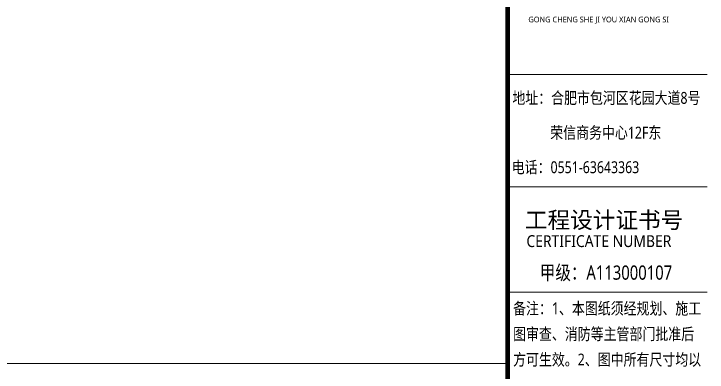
# Model space of a CAD drawing. Header units: inches. Extents: x -3733042 to -3643265, y 623859 to 997713.
# Drawn here: x -3663891 to -3649265, y 905731 to 913277 of the extents above; entities that cross this region are included whole.
import ezdxf
from ezdxf.enums import TextEntityAlignment as Align

# ---------------------------------------------------------------- set-up
doc = ezdxf.new("R2010")
doc.units = ezdxf.units.IN
doc.header["$LTSCALE"] = 1000
doc.header["$MEASUREMENT"] = 0
doc.layers.get('0').update_dxf_attribs({"lineweight": 18})
doc.layers.add('0-TK', color=4, linetype='Continuous', lineweight=18)
doc.layers.add('PUB_TEXT', color=7, linetype='Continuous', lineweight=18)
doc.styles.add('-黑体', font='msyh.ttf', dxfattribs={"width": 0.7})

msp = doc.modelspace()

# ---------------------------------------------------------------- linework, layer by layer
at = {"layer": '0-TK'}
for p, q in [((-3653474.1, 911996.9), (-3649264.6, 911996.9)), ((-3653474.1, 909633.4), (-3649264.6, 909633.4)), ((-3653474.1, 909633.4), (-3649264.6, 909633.4)), ((-3653474.1, 907415.7), (-3649264.6, 907415.7))]:
    msp.add_line(p, q, dxfattribs=at)
msp.add_lwpolyline([(-3653474.1, 879912.6, 96, 96, 0), (-3653474.1, 937312.6, 96, 96, 0)], format="xyseb", dxfattribs=at)
at = {"layer": 'PUB_TEXT'}
msp.add_line((-3696824.4, 905914.7), (-3653474.1, 905914.7), dxfattribs=at)

# ---------------------------------------------------------------- texts
at = {"style": '-黑体', "width": 0.8}
for s, height, p in [('地址：合肥市包河区花园大道8号', 250, (-3653373.8, 911382.2)), ('荣信商务中心12F东', 250, (-3652574.5, 910650.8)), ('电话：0551-63643363', 250, (-3653387, 909921.9)), ('甲级：A113000107', 300, (-3652794.1, 907677.2))]:
    msp.add_text(s, height=height, dxfattribs=at).set_placement(p)
at = {"style": '-黑体'}
msp.add_text('工程设计证书号', height=350, dxfattribs=at).set_placement((-3653109.4, 908760.7))
at = {"style": '-黑体', "width": 0.8}
for s, p in [('备注：1、本图纸须经规划、施工', (-3653358.6, 907072.7)), ('图审查、消防等主管部门批准后', (-3653358.6, 906534.1)), ('方可生效。2、图中所有尺寸均以', (-3653358.6, 905995.4))]:
    msp.add_text(s, height=250, dxfattribs=at).set_placement(p, align=Align.MIDDLE_LEFT)
at = {"attachment_point": 7, "style": '-黑体'}
for s, insert, char_height, width in [('{\\W1; GONG CHENG SHE JI YOU XIAN GONG SI }', (-3653077.4, 913066.9), 120, 4813.237), ('{\\W0.9;CERTIFICATE NUMBER}', (-3653077, 908361.7), 250, 4760.647)]:
    msp.add_mtext(s, dxfattribs=dict(at, insert=insert, char_height=char_height, width=width))

doc.saveas('drawing.dxf')
